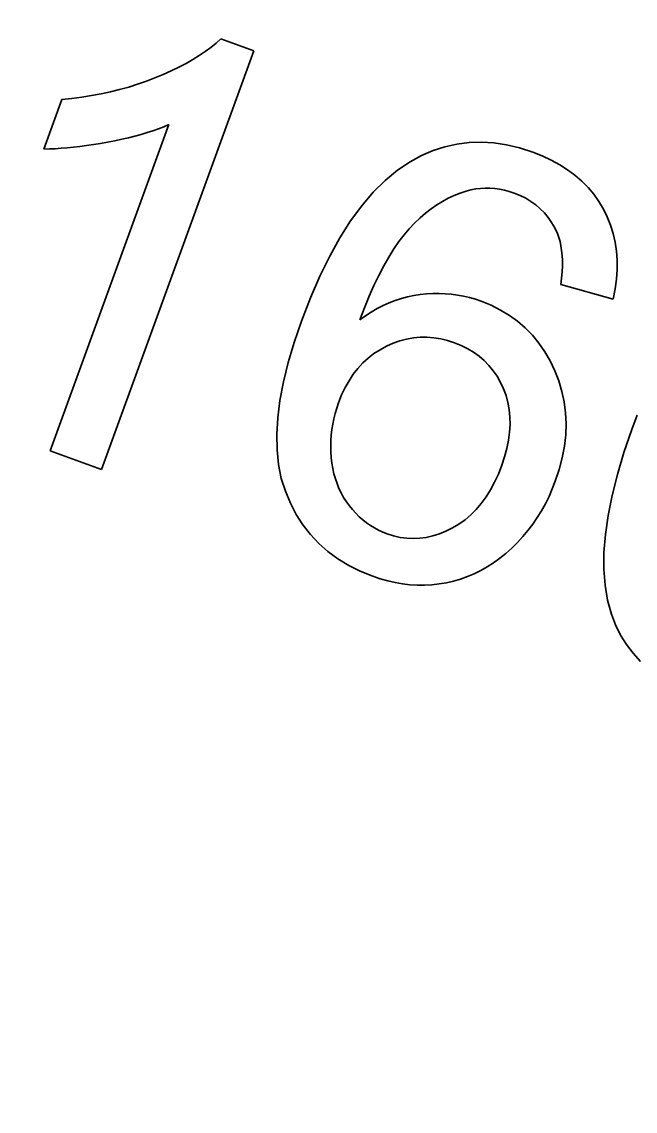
# Model space of a CAD drawing. Extents: x 0 to 297, y 0 to 210.
# Drawn here: x 233.83 to 237.28, y 131.63 to 137.76 of the extents above; entities that cross this region are included whole.
import ezdxf

# ---------------------------------------------------------------- set-up
doc = ezdxf.new("R2010")
doc.units = 0

msp = doc.modelspace()

# ---------------------------------------------------------------- linework, layer by layer
at = {"color": 7, "lineweight": 35, "ltscale": 0.000950945}
msp.add_line((234.8962, 137.619), (234.9256, 137.6431), dxfattribs=at)
at = {"color": 7, "lineweight": 35, "ltscale": 0.000919029}
msp.add_line((234.9256, 137.6431), (234.9528, 137.6678), dxfattribs=at)
at = {"color": 7, "lineweight": 35, "ltscale": 0.004945}
msp.add_line((234.9528, 137.6678), (235.1387, 137.6001), dxfattribs=at)
at = {"color": 7, "lineweight": 35, "ltscale": 0.062756}
msp.add_line((235.1387, 137.6001), (234.2802, 135.2413), dxfattribs=at)
at = {"color": 7, "lineweight": 35, "ltscale": 0.001059}
msp.add_line((234.7948, 137.5502), (234.8308, 137.5725), dxfattribs=at)
at = {"color": 7, "lineweight": 35, "ltscale": 0.001021}
for p, q in [((234.8308, 137.5725), (234.8646, 137.5955)), ((236.1043, 136.6848), (236.0735, 136.658))]:
    msp.add_line(p, q, dxfattribs=at)
at = {"color": 7, "lineweight": 35, "ltscale": 0.000984121}
msp.add_line((234.8646, 137.5955), (234.8962, 137.619), dxfattribs=at)
at = {"color": 7, "lineweight": 35, "ltscale": 0.001181}
msp.add_line((234.6738, 137.4865), (234.7163, 137.5072), dxfattribs=at)
at = {"color": 7, "lineweight": 35, "ltscale": 0.00114}
msp.add_line((234.7163, 137.5072), (234.7566, 137.5284), dxfattribs=at)
at = {"color": 7, "lineweight": 35, "ltscale": 0.001099}
msp.add_line((234.7566, 137.5284), (234.7948, 137.5502), dxfattribs=at)
at = {"color": 7, "lineweight": 35, "ltscale": 0.001296}
msp.add_line((234.5337, 137.4285), (234.5821, 137.447), dxfattribs=at)
at = {"color": 7, "lineweight": 35, "ltscale": 0.00127}
for p, q in [((234.5821, 137.447), (234.629, 137.4665)), ((235.9548, 136.5252), (235.9261, 136.4833))]:
    msp.add_line(p, q, dxfattribs=at)
at = {"color": 7, "lineweight": 35, "ltscale": 0.001225}
msp.add_line((234.629, 137.4665), (234.6738, 137.4865), dxfattribs=at)
at = {"color": 7, "lineweight": 35, "ltscale": 0.001325}
msp.add_line((234.3832, 137.3815), (234.4342, 137.3957), dxfattribs=at)
at = {"color": 7, "lineweight": 35, "ltscale": 0.001314}
msp.add_line((234.4342, 137.3957), (234.4844, 137.4114), dxfattribs=at)
at = {"color": 7, "lineweight": 35, "ltscale": 0.001304}
msp.add_line((234.4844, 137.4114), (234.5337, 137.4285), dxfattribs=at)
at = {"color": 7, "lineweight": 35, "ltscale": 0.007418}
msp.add_line((233.9573, 137.0465), (234.0587, 137.3253), dxfattribs=at)
at = {"color": 7, "lineweight": 35, "ltscale": 0.001414}
msp.add_line((234.0587, 137.3253), (234.115, 137.3312), dxfattribs=at)
at = {"color": 7, "lineweight": 35, "ltscale": 0.001395}
msp.add_line((234.115, 137.3312), (234.1704, 137.3385), dxfattribs=at)
at = {"color": 7, "lineweight": 35, "ltscale": 0.00138}
msp.add_line((234.1704, 137.3385), (234.2249, 137.3471), dxfattribs=at)
at = {"color": 7, "lineweight": 35, "ltscale": 0.001365}
msp.add_line((234.2249, 137.3471), (234.2785, 137.3571), dxfattribs=at)
at = {"color": 7, "lineweight": 35, "ltscale": 0.00135}
msp.add_line((234.2785, 137.3571), (234.3313, 137.3686), dxfattribs=at)
at = {"color": 7, "lineweight": 35, "ltscale": 0.001337}
msp.add_line((234.3313, 137.3686), (234.3832, 137.3815), dxfattribs=at)
at = {"color": 7, "lineweight": 35, "ltscale": 0.0489}
msp.add_line((233.9917, 135.3462), (234.6607, 137.1843), dxfattribs=at)
at = {"color": 7, "lineweight": 35, "ltscale": 0.000884882}
msp.add_line((234.5381, 137.1389), (234.5042, 137.1288), dxfattribs=at)
at = {"color": 7, "lineweight": 35, "ltscale": 0.000857465}
msp.add_line((234.5707, 137.1496), (234.5381, 137.1389), dxfattribs=at)
at = {"color": 7, "lineweight": 35, "ltscale": 0.000830324}
msp.add_line((234.602, 137.1606), (234.5707, 137.1496), dxfattribs=at)
at = {"color": 7, "lineweight": 35, "ltscale": 0.000804274}
msp.add_line((234.632, 137.1722), (234.602, 137.1606), dxfattribs=at)
at = {"color": 7, "lineweight": 35, "ltscale": 0.00077826}
msp.add_line((234.6607, 137.1843), (234.632, 137.1722), dxfattribs=at)
at = {"color": 7, "lineweight": 35, "ltscale": 0.000999967}
msp.add_line((234.2747, 137.0778), (234.2352, 137.0714), dxfattribs=at)
at = {"color": 7, "lineweight": 35, "ltscale": 0.001029}
for p, q in [((234.3152, 137.085), (234.2747, 137.0778)), ((234.3556, 137.0928), (234.3152, 137.085)), ((236.3019, 134.6241), (236.2624, 134.6126))]:
    msp.add_line(p, q, dxfattribs=at)
at = {"color": 7, "lineweight": 35, "ltscale": 0.000999035}
msp.add_line((234.3947, 137.1011), (234.3556, 137.0928), dxfattribs=at)
at = {"color": 7, "lineweight": 35, "ltscale": 0.000970225}
msp.add_line((234.4325, 137.1098), (234.3947, 137.1011), dxfattribs=at)
at = {"color": 7, "lineweight": 35, "ltscale": 0.000941486}
msp.add_line((234.469, 137.119), (234.4325, 137.1098), dxfattribs=at)
at = {"color": 7, "lineweight": 35, "ltscale": 0.000912513}
msp.add_line((234.5042, 137.1288), (234.469, 137.119), dxfattribs=at)
at = {"color": 7, "lineweight": 35, "ltscale": 0.001723}
for p, q in [((236.281, 137.0746), (236.3493, 137.0832)), ((235.4571, 134.8756), (235.4149, 134.9301))]:
    msp.add_line(p, q, dxfattribs=at)
at = {"color": 7, "lineweight": 35, "ltscale": 0.001738}
msp.add_line((236.3493, 137.0832), (236.4188, 137.0854), dxfattribs=at)
at = {"color": 7, "lineweight": 35, "ltscale": 0.001767}
msp.add_line((236.4188, 137.0854), (236.4894, 137.0811), dxfattribs=at)
at = {"color": 7, "lineweight": 35, "ltscale": 0.001812}
msp.add_line((236.4894, 137.0811), (236.561, 137.0702), dxfattribs=at)
at = {"color": 7, "lineweight": 35, "ltscale": 0.000776774}
msp.add_line((233.9883, 137.047), (233.9573, 137.0465), dxfattribs=at)
at = {"color": 7, "lineweight": 35, "ltscale": 0.000803618}
msp.add_line((234.0204, 137.0483), (233.9883, 137.047), dxfattribs=at)
at = {"color": 7, "lineweight": 35, "ltscale": 0.000830797}
msp.add_line((234.0536, 137.0503), (234.0204, 137.0483), dxfattribs=at)
at = {"color": 7, "lineweight": 35, "ltscale": 0.000857946}
msp.add_line((234.0878, 137.053), (234.0536, 137.0503), dxfattribs=at)
at = {"color": 7, "lineweight": 35, "ltscale": 0.000885552}
msp.add_line((234.1231, 137.0565), (234.0878, 137.053), dxfattribs=at)
at = {"color": 7, "lineweight": 35, "ltscale": 0.000914026}
msp.add_line((234.1594, 137.0607), (234.1231, 137.0565), dxfattribs=at)
at = {"color": 7, "lineweight": 35, "ltscale": 0.00094236}
msp.add_line((234.1968, 137.0657), (234.1594, 137.0607), dxfattribs=at)
at = {"color": 7, "lineweight": 35, "ltscale": 0.000971134}
msp.add_line((234.2352, 137.0714), (234.1968, 137.0657), dxfattribs=at)
at = {"color": 7, "lineweight": 35, "ltscale": 0.001774}
msp.add_line((236.0823, 137.0097), (236.1474, 137.0378), dxfattribs=at)
at = {"color": 7, "lineweight": 35, "ltscale": 0.001741}
msp.add_line((236.1474, 137.0378), (236.2136, 137.0595), dxfattribs=at)
at = {"color": 7, "lineweight": 35, "ltscale": 0.001725}
msp.add_line((236.2136, 137.0595), (236.281, 137.0746), dxfattribs=at)
at = {"color": 7, "lineweight": 35, "ltscale": 0.001868}
msp.add_line((236.561, 137.0702), (236.6337, 137.0529), dxfattribs=at)
at = {"color": 7, "lineweight": 35, "ltscale": 0.001939}
msp.add_line((236.6337, 137.0529), (236.7076, 137.0291), dxfattribs=at)
at = {"color": 7, "lineweight": 35, "ltscale": 0.001449}
msp.add_line((236.7076, 137.0291), (236.7614, 137.0077), dxfattribs=at)
at = {"color": 7, "lineweight": 35, "ltscale": 0.002159}
msp.add_line((235.9466, 136.9269), (236.0182, 136.9751), dxfattribs=at)
at = {"color": 7, "lineweight": 35, "ltscale": 0.00182}
msp.add_line((236.0182, 136.9751), (236.0823, 137.0097), dxfattribs=at)
at = {"color": 7, "lineweight": 35, "ltscale": 0.001401}
msp.add_line((236.7614, 137.0077), (236.8122, 136.9839), dxfattribs=at)
at = {"color": 7, "lineweight": 35, "ltscale": 0.001358}
msp.add_line((236.8122, 136.9839), (236.8598, 136.9578), dxfattribs=at)
at = {"color": 7, "lineweight": 35, "ltscale": 0.001321}
msp.add_line((236.8598, 136.9578), (236.9043, 136.9293), dxfattribs=at)
at = {"color": 7, "lineweight": 35, "ltscale": 0.002251}
msp.add_line((235.8772, 136.8695), (235.9466, 136.9269), dxfattribs=at)
at = {"color": 7, "lineweight": 35, "ltscale": 0.00129}
msp.add_line((236.9043, 136.9293), (236.9456, 136.8984), dxfattribs=at)
at = {"color": 7, "lineweight": 35, "ltscale": 0.001266}
msp.add_line((236.9456, 136.8984), (236.9838, 136.8652), dxfattribs=at)
at = {"color": 7, "lineweight": 35, "ltscale": 0.002364}
msp.add_line((235.8102, 136.8028), (235.8772, 136.8695), dxfattribs=at)
at = {"color": 7, "lineweight": 35, "ltscale": 0.001251}
msp.add_line((236.9838, 136.8652), (237.0189, 136.8295), dxfattribs=at)
at = {"color": 7, "lineweight": 35, "ltscale": 0.002495}
msp.add_line((235.7455, 136.7268), (235.8102, 136.8028), dxfattribs=at)
at = {"color": 7, "lineweight": 35, "ltscale": 0.000931667}
msp.add_line((236.2324, 136.7695), (236.1996, 136.7517), dxfattribs=at)
at = {"color": 7, "lineweight": 35, "ltscale": 0.000918799}
msp.add_line((236.2657, 136.7851), (236.2324, 136.7695), dxfattribs=at)
at = {"color": 7, "lineweight": 35, "ltscale": 0.000906441}
msp.add_line((236.2994, 136.7984), (236.2657, 136.7851), dxfattribs=at)
at = {"color": 7, "lineweight": 35, "ltscale": 0.000899821}
msp.add_line((236.3336, 136.8095), (236.2994, 136.7984), dxfattribs=at)
at = {"color": 7, "lineweight": 35, "ltscale": 0.000683845}
msp.add_line((236.3601, 136.8164), (236.3336, 136.8095), dxfattribs=at)
at = {"color": 7, "lineweight": 35, "ltscale": 0.000677518}
msp.add_line((236.3867, 136.8215), (236.3601, 136.8164), dxfattribs=at)
at = {"color": 7, "lineweight": 35, "ltscale": 0.000673253}
msp.add_line((236.4134, 136.8249), (236.3867, 136.8215), dxfattribs=at)
at = {"color": 7, "lineweight": 35, "ltscale": 0.000671708}
msp.add_line((236.4403, 136.8264), (236.4134, 136.8249), dxfattribs=at)
at = {"color": 7, "lineweight": 35, "ltscale": 0.0006737}
msp.add_line((236.4672, 136.8262), (236.4403, 136.8264), dxfattribs=at)
at = {"color": 7, "lineweight": 35, "ltscale": 0.000677781}
msp.add_line((236.4942, 136.8242), (236.4672, 136.8262), dxfattribs=at)
at = {"color": 7, "lineweight": 35, "ltscale": 0.000685953}
msp.add_line((236.5214, 136.8204), (236.4942, 136.8242), dxfattribs=at)
at = {"color": 7, "lineweight": 35, "ltscale": 0.000696508}
msp.add_line((236.5487, 136.8148), (236.5214, 136.8204), dxfattribs=at)
at = {"color": 7, "lineweight": 35, "ltscale": 0.000709193}
msp.add_line((236.5761, 136.8075), (236.5487, 136.8148), dxfattribs=at)
at = {"color": 7, "lineweight": 35, "ltscale": 0.000724271}
msp.add_line((236.6036, 136.7983), (236.5761, 136.8075), dxfattribs=at)
at = {"color": 7, "lineweight": 35, "ltscale": 0.000898369}
msp.add_line((236.6369, 136.7848), (236.6036, 136.7983), dxfattribs=at)
at = {"color": 7, "lineweight": 35, "ltscale": 0.00087483}
msp.add_line((236.6682, 136.7692), (236.6369, 136.7848), dxfattribs=at)
at = {"color": 7, "lineweight": 35, "ltscale": 0.00085578}
msp.add_line((236.6976, 136.7516), (236.6682, 136.7692), dxfattribs=at)
at = {"color": 7, "lineweight": 35, "ltscale": 0.001241}
for p, q in [((237.0189, 136.8295), (237.0508, 136.7915)), ((237.1275, 136.6637), (237.1461, 136.6176))]:
    msp.add_line(p, q, dxfattribs=at)
at = {"color": 7, "lineweight": 35, "ltscale": 0.00124}
for p, q in [((237.0508, 136.7915), (237.0796, 136.7511)), ((237.1461, 136.6176), (237.1609, 136.5703))]:
    msp.add_line(p, q, dxfattribs=at)
at = {"color": 7, "lineweight": 35, "ltscale": 0.00264}
msp.add_line((235.6832, 136.6416), (235.7455, 136.7268), dxfattribs=at)
at = {"color": 7, "lineweight": 35, "ltscale": 0.000995021}
msp.add_line((236.1356, 136.7093), (236.1043, 136.6848), dxfattribs=at)
at = {"color": 7, "lineweight": 35, "ltscale": 0.000970164}
msp.add_line((236.1674, 136.7316), (236.1356, 136.7093), dxfattribs=at)
at = {"color": 7, "lineweight": 35, "ltscale": 0.000950565}
msp.add_line((236.1996, 136.7517), (236.1674, 136.7316), dxfattribs=at)
at = {"color": 7, "lineweight": 35, "ltscale": 0.000842963}
msp.add_line((236.7249, 136.7318), (236.6976, 136.7516), dxfattribs=at)
at = {"color": 7, "lineweight": 35, "ltscale": 0.000835264}
msp.add_line((236.7502, 136.71), (236.7249, 136.7318), dxfattribs=at)
at = {"color": 7, "lineweight": 35, "ltscale": 0.000834892}
msp.add_line((236.7736, 136.6862), (236.7502, 136.71), dxfattribs=at)
at = {"color": 7, "lineweight": 35, "ltscale": 0.001248}
for p, q in [((237.0796, 136.7511), (237.1053, 136.7083)), ((237.1609, 136.5703), (237.1721, 136.5217))]:
    msp.add_line(p, q, dxfattribs=at)
at = {"color": 7, "lineweight": 35, "ltscale": 0.001247}
msp.add_line((237.1053, 136.7083), (237.1275, 136.6637), dxfattribs=at)
at = {"color": 7, "lineweight": 35, "ltscale": 0.00105}
msp.add_line((236.0735, 136.658), (236.0432, 136.6289), dxfattribs=at)
at = {"color": 7, "lineweight": 35, "ltscale": 0.000840342}
msp.add_line((236.795, 136.6602), (236.7736, 136.6862), dxfattribs=at)
at = {"color": 7, "lineweight": 35, "ltscale": 0.000851923}
msp.add_line((236.8143, 136.6322), (236.795, 136.6602), dxfattribs=at)
at = {"color": 7, "lineweight": 35, "ltscale": 0.002799}
for p, q in [((235.6231, 136.5471), (235.6832, 136.6416)), ((235.305, 135.7345), (235.3316, 135.8432))]:
    msp.add_line(p, q, dxfattribs=at)
at = {"color": 7, "lineweight": 35, "ltscale": 0.001131}
msp.add_line((236.0133, 136.5976), (235.9839, 136.5633), dxfattribs=at)
at = {"color": 7, "lineweight": 35, "ltscale": 0.001081}
for p, q in [((236.0432, 136.6289), (236.0133, 136.5976)), ((236.3591, 134.9857), (236.3896, 135.0164))]:
    msp.add_line(p, q, dxfattribs=at)
at = {"color": 7, "lineweight": 35, "ltscale": 0.000868773}
msp.add_line((236.8317, 136.6021), (236.8143, 136.6322), dxfattribs=at)
at = {"color": 7, "lineweight": 35, "ltscale": 0.000892018}
msp.add_line((236.8472, 136.5699), (236.8317, 136.6021), dxfattribs=at)
at = {"color": 7, "lineweight": 35, "ltscale": 0.002969}
msp.add_line((235.5654, 136.4433), (235.6231, 136.5471), dxfattribs=at)
at = {"color": 7, "lineweight": 35, "ltscale": 0.001198}
msp.add_line((235.9839, 136.5633), (235.9548, 136.5252), dxfattribs=at)
at = {"color": 7, "lineweight": 35, "ltscale": 0.000568066}
msp.add_line((236.855, 136.5486), (236.8472, 136.5699), dxfattribs=at)
at = {"color": 7, "lineweight": 35, "ltscale": 0.000595776}
msp.add_line((236.8615, 136.5257), (236.855, 136.5486), dxfattribs=at)
at = {"color": 7, "lineweight": 35, "ltscale": 0.000628537}
msp.add_line((236.8667, 136.5011), (236.8615, 136.5257), dxfattribs=at)
at = {"color": 7, "lineweight": 35, "ltscale": 0.001345}
msp.add_line((235.9261, 136.4833), (235.8976, 136.4376), dxfattribs=at)
at = {"color": 7, "lineweight": 35, "ltscale": 0.000662601}
msp.add_line((236.8706, 136.4749), (236.8667, 136.5011), dxfattribs=at)
at = {"color": 7, "lineweight": 35, "ltscale": 0.000698366}
msp.add_line((236.8732, 136.4471), (236.8706, 136.4749), dxfattribs=at)
at = {"color": 7, "lineweight": 35, "ltscale": 0.001264}
msp.add_line((237.1721, 136.5217), (237.1795, 136.4717), dxfattribs=at)
at = {"color": 7, "lineweight": 35, "ltscale": 0.001287}
msp.add_line((237.1795, 136.4717), (237.1833, 136.4203), dxfattribs=at)
at = {"color": 7, "lineweight": 35, "ltscale": 0.003147}
msp.add_line((235.51, 136.3302), (235.5654, 136.4433), dxfattribs=at)
at = {"color": 7, "lineweight": 35, "ltscale": 0.001422}
msp.add_line((235.8976, 136.4376), (235.8695, 136.3882), dxfattribs=at)
at = {"color": 7, "lineweight": 35, "ltscale": 0.000737298}
msp.add_line((236.8745, 136.4176), (236.8732, 136.4471), dxfattribs=at)
at = {"color": 7, "lineweight": 35, "ltscale": 0.000777056}
msp.add_line((236.8744, 136.3865), (236.8745, 136.4176), dxfattribs=at)
at = {"color": 7, "lineweight": 35, "ltscale": 0.001318}
msp.add_line((237.1833, 136.4203), (237.1833, 136.3676), dxfattribs=at)
at = {"color": 7, "lineweight": 35, "ltscale": 0.001501}
msp.add_line((235.8695, 136.3882), (235.8417, 136.3349), dxfattribs=at)
at = {"color": 7, "lineweight": 35, "ltscale": 0.000860548}
msp.add_line((236.8703, 136.3195), (236.873, 136.3538), dxfattribs=at)
at = {"color": 7, "lineweight": 35, "ltscale": 0.000818607}
msp.add_line((236.873, 136.3538), (236.8744, 136.3865), dxfattribs=at)
at = {"color": 7, "lineweight": 35, "ltscale": 0.001353}
msp.add_line((237.1833, 136.3676), (237.1797, 136.3136), dxfattribs=at)
at = {"color": 7, "lineweight": 35, "ltscale": 0.003333}
msp.add_line((235.457, 136.2079), (235.51, 136.3302), dxfattribs=at)
at = {"color": 7, "lineweight": 35, "ltscale": 0.001582}
msp.add_line((235.8417, 136.3349), (235.8143, 136.2779), dxfattribs=at)
at = {"color": 7, "lineweight": 35, "ltscale": 0.000904367}
msp.add_line((236.8663, 136.2835), (236.8703, 136.3195), dxfattribs=at)
at = {"color": 7, "lineweight": 35, "ltscale": 0.007655}
msp.add_line((237.1613, 136.2016), (236.8663, 136.2835), dxfattribs=at)
at = {"color": 7, "lineweight": 35, "ltscale": 0.001396}
msp.add_line((237.1797, 136.3136), (237.1724, 136.2583), dxfattribs=at)
at = {"color": 7, "lineweight": 35, "ltscale": 0.001748}
msp.add_line((235.7871, 136.2171), (235.7604, 136.1525), dxfattribs=at)
at = {"color": 7, "lineweight": 35, "ltscale": 0.001665}
msp.add_line((235.8143, 136.2779), (235.7871, 136.2171), dxfattribs=at)
at = {"color": 7, "lineweight": 35, "ltscale": 0.000899956}
msp.add_line((236.0036, 136.2142), (236.0389, 136.2215), dxfattribs=at)
at = {"color": 7, "lineweight": 35, "ltscale": 0.000898647}
msp.add_line((236.0389, 136.2215), (236.0744, 136.2269), dxfattribs=at)
at = {"color": 7, "lineweight": 35, "ltscale": 0.000894472}
msp.add_line((236.0744, 136.2269), (236.11, 136.2305), dxfattribs=at)
at = {"color": 7, "lineweight": 35, "ltscale": 0.000884832}
msp.add_line((236.11, 136.2305), (236.1453, 136.2325), dxfattribs=at)
at = {"color": 7, "lineweight": 35, "ltscale": 0.000875895}
msp.add_line((236.1453, 136.2325), (236.1804, 136.2328), dxfattribs=at)
at = {"color": 7, "lineweight": 35, "ltscale": 0.000870047}
msp.add_line((236.1804, 136.2328), (236.2151, 136.2314), dxfattribs=at)
at = {"color": 7, "lineweight": 35, "ltscale": 0.000865705}
msp.add_line((236.2151, 136.2314), (236.2496, 136.2285), dxfattribs=at)
at = {"color": 7, "lineweight": 35, "ltscale": 0.000864063}
msp.add_line((236.2496, 136.2285), (236.2839, 136.2239), dxfattribs=at)
at = {"color": 7, "lineweight": 35, "ltscale": 0.000863199}
msp.add_line((236.2839, 136.2239), (236.3179, 136.2176), dxfattribs=at)
at = {"color": 7, "lineweight": 35, "ltscale": 0.000865066}
msp.add_line((236.3179, 136.2176), (236.3515, 136.2097), dxfattribs=at)
at = {"color": 7, "lineweight": 35, "ltscale": 0.001444}
msp.add_line((237.1724, 136.2583), (237.1613, 136.2016), dxfattribs=at)
at = {"color": 7, "lineweight": 35, "ltscale": 0.003525}
msp.add_line((235.4062, 136.0764), (235.457, 136.2079), dxfattribs=at)
at = {"color": 7, "lineweight": 35, "ltscale": 0.000943639}
msp.add_line((235.8325, 136.1477), (235.8661, 136.1649), dxfattribs=at)
at = {"color": 7, "lineweight": 35, "ltscale": 0.000928814}
msp.add_line((235.8661, 136.1649), (235.9, 136.1802), dxfattribs=at)
at = {"color": 7, "lineweight": 35, "ltscale": 0.000918022}
msp.add_line((235.9, 136.1802), (235.9342, 136.1935), dxfattribs=at)
at = {"color": 7, "lineweight": 35, "ltscale": 0.00090921}
msp.add_line((235.9342, 136.1935), (235.9688, 136.2048), dxfattribs=at)
at = {"color": 7, "lineweight": 35, "ltscale": 0.00090248}
msp.add_line((235.9688, 136.2048), (236.0036, 136.2142), dxfattribs=at)
at = {"color": 7, "lineweight": 35, "ltscale": 0.000868983}
msp.add_line((236.3515, 136.2097), (236.385, 136.2001), dxfattribs=at)
at = {"color": 7, "lineweight": 35, "ltscale": 0.000874463}
msp.add_line((236.385, 136.2001), (236.4181, 136.1889), dxfattribs=at)
at = {"color": 7, "lineweight": 35, "ltscale": 0.001513}
msp.add_line((236.4181, 136.1889), (236.4742, 136.1661), dxfattribs=at)
at = {"color": 7, "lineweight": 35, "ltscale": 0.001476}
msp.add_line((236.4742, 136.1661), (236.527, 136.1397), dxfattribs=at)
at = {"color": 7, "lineweight": 35, "ltscale": 0.001834}
msp.add_line((235.7604, 136.1525), (235.7339, 136.0841), dxfattribs=at)
at = {"color": 7, "lineweight": 35, "ltscale": 0.000998605}
msp.add_line((235.7339, 136.0841), (235.7664, 136.1073), dxfattribs=at)
at = {"color": 7, "lineweight": 35, "ltscale": 0.000977826}
msp.add_line((235.7664, 136.1073), (235.7993, 136.1284), dxfattribs=at)
at = {"color": 7, "lineweight": 35, "ltscale": 0.000959335}
msp.add_line((235.7993, 136.1284), (235.8325, 136.1477), dxfattribs=at)
at = {"color": 7, "lineweight": 35, "ltscale": 0.001448}
msp.add_line((236.527, 136.1397), (236.5765, 136.1096), dxfattribs=at)
at = {"color": 7, "lineweight": 35, "ltscale": 0.001431}
msp.add_line((236.5765, 136.1096), (236.6228, 136.076), dxfattribs=at)
at = {"color": 7, "lineweight": 35, "ltscale": 0.00315}
msp.add_line((235.3654, 135.9572), (235.4062, 136.0764), dxfattribs=at)
at = {"color": 7, "lineweight": 35, "ltscale": 0.001423}
msp.add_line((236.6228, 136.076), (236.6658, 136.0387), dxfattribs=at)
at = {"color": 7, "lineweight": 35, "ltscale": 0.001427}
msp.add_line((236.6658, 136.0387), (236.7056, 135.9977), dxfattribs=at)
at = {"color": 7, "lineweight": 35, "ltscale": 0.000978778}
msp.add_line((235.998, 135.9755), (235.9602, 135.9655), dxfattribs=at)
at = {"color": 7, "lineweight": 35, "ltscale": 0.000966103}
msp.add_line((236.0361, 135.9823), (235.998, 135.9755), dxfattribs=at)
at = {"color": 7, "lineweight": 35, "ltscale": 0.000958982}
msp.add_line((236.0742, 135.9859), (236.0361, 135.9823), dxfattribs=at)
at = {"color": 7, "lineweight": 35, "ltscale": 0.00095867}
msp.add_line((236.1126, 135.9862), (236.0742, 135.9859), dxfattribs=at)
at = {"color": 7, "lineweight": 35, "ltscale": 0.000965963}
msp.add_line((236.1511, 135.9833), (236.1126, 135.9862), dxfattribs=at)
at = {"color": 7, "lineweight": 35, "ltscale": 0.000979169}
msp.add_line((236.1898, 135.9771), (236.1511, 135.9833), dxfattribs=at)
at = {"color": 7, "lineweight": 35, "ltscale": 0.000999066}
msp.add_line((236.2287, 135.9678), (236.1898, 135.9771), dxfattribs=at)
at = {"color": 7, "lineweight": 35, "ltscale": 0.001439}
msp.add_line((236.7056, 135.9977), (236.7421, 135.9532), dxfattribs=at)
at = {"color": 7, "lineweight": 35, "ltscale": 0.002972}
msp.add_line((235.3316, 135.8432), (235.3654, 135.9572), dxfattribs=at)
at = {"color": 7, "lineweight": 35, "ltscale": 0.001022}
msp.add_line((235.8485, 135.9162), (235.8142, 135.894), dxfattribs=at)
at = {"color": 7, "lineweight": 35, "ltscale": 0.001032}
for p, q in [((235.8849, 135.9357), (235.8485, 135.9162)), ((236.3059, 135.9397), (236.2677, 135.9552))]:
    msp.add_line(p, q, dxfattribs=at)
at = {"color": 7, "lineweight": 35, "ltscale": 0.001026}
msp.add_line((235.9225, 135.9522), (235.8849, 135.9357), dxfattribs=at)
at = {"color": 7, "lineweight": 35, "ltscale": 0.000999457}
msp.add_line((235.9602, 135.9655), (235.9225, 135.9522), dxfattribs=at)
at = {"color": 7, "lineweight": 35, "ltscale": 0.001025}
msp.add_line((236.2677, 135.9552), (236.2287, 135.9678), dxfattribs=at)
at = {"color": 7, "lineweight": 35, "ltscale": 0.001002}
for p, q in [((236.3418, 135.9218), (236.3059, 135.9397)), ((236.5435, 135.6959), (236.5266, 135.7323))]:
    msp.add_line(p, q, dxfattribs=at)
at = {"color": 7, "lineweight": 35, "ltscale": 0.000976678}
msp.add_line((236.3753, 135.9017), (236.3418, 135.9218), dxfattribs=at)
at = {"color": 7, "lineweight": 35, "ltscale": 0.001463}
msp.add_line((236.7421, 135.9532), (236.7753, 135.905), dxfattribs=at)
at = {"color": 7, "lineweight": 35, "ltscale": 0.001024}
for p, q in [((235.782, 135.869), (235.7518, 135.8413)), ((236.5757, 135.5784), (236.5683, 135.6187))]:
    msp.add_line(p, q, dxfattribs=at)
at = {"color": 7, "lineweight": 35, "ltscale": 0.001019}
msp.add_line((235.8142, 135.894), (235.782, 135.869), dxfattribs=at)
at = {"color": 7, "lineweight": 35, "ltscale": 0.000959413}
msp.add_line((236.4064, 135.8793), (236.3753, 135.9017), dxfattribs=at)
at = {"color": 7, "lineweight": 35, "ltscale": 0.000949461}
msp.add_line((236.4352, 135.8545), (236.4064, 135.8793), dxfattribs=at)
at = {"color": 7, "lineweight": 35, "ltscale": 0.000944977}
msp.add_line((236.4616, 135.8274), (236.4352, 135.8545), dxfattribs=at)
at = {"color": 7, "lineweight": 35, "ltscale": 0.001495}
msp.add_line((236.7753, 135.905), (236.8053, 135.8533), dxfattribs=at)
at = {"color": 7, "lineweight": 35, "ltscale": 0.001538}
msp.add_line((236.8053, 135.8533), (236.832, 135.7979), dxfattribs=at)
at = {"color": 7, "lineweight": 35, "ltscale": 0.001054}
msp.add_line((235.7238, 135.8108), (235.6978, 135.7776), dxfattribs=at)
at = {"color": 7, "lineweight": 35, "ltscale": 0.001035}
msp.add_line((235.7518, 135.8413), (235.7238, 135.8108), dxfattribs=at)
at = {"color": 7, "lineweight": 35, "ltscale": 0.000949925}
msp.add_line((236.4856, 135.798), (236.4616, 135.8274), dxfattribs=at)
at = {"color": 7, "lineweight": 35, "ltscale": 0.000959468}
msp.add_line((236.5073, 135.7663), (236.4856, 135.798), dxfattribs=at)
at = {"color": 7, "lineweight": 35, "ltscale": 0.00155}
msp.add_line((236.832, 135.7979), (236.8546, 135.7401), dxfattribs=at)
at = {"color": 7, "lineweight": 35, "ltscale": 0.002635}
msp.add_line((235.2853, 135.6309), (235.305, 135.7345), dxfattribs=at)
at = {"color": 7, "lineweight": 35, "ltscale": 0.00111}
msp.add_line((235.674, 135.7417), (235.6522, 135.703), dxfattribs=at)
at = {"color": 7, "lineweight": 35, "ltscale": 0.001078}
msp.add_line((235.6978, 135.7776), (235.674, 135.7417), dxfattribs=at)
at = {"color": 7, "lineweight": 35, "ltscale": 0.00097868}
msp.add_line((236.5266, 135.7323), (236.5073, 135.7663), dxfattribs=at)
at = {"color": 7, "lineweight": 35, "ltscale": 0.001534}
msp.add_line((236.8546, 135.7401), (236.8722, 135.6814), dxfattribs=at)
at = {"color": 7, "lineweight": 35, "ltscale": 0.001146}
msp.add_line((235.6522, 135.703), (235.6325, 135.6616), dxfattribs=at)
at = {"color": 7, "lineweight": 35, "ltscale": 0.001014}
msp.add_line((236.5576, 135.6579), (236.5435, 135.6959), dxfattribs=at)
at = {"color": 7, "lineweight": 35, "ltscale": 0.001526}
msp.add_line((236.8722, 135.6814), (236.8849, 135.6217), dxfattribs=at)
at = {"color": 7, "lineweight": 35, "ltscale": 0.002477}
msp.add_line((235.2728, 135.5326), (235.2853, 135.6309), dxfattribs=at)
at = {"color": 7, "lineweight": 35, "ltscale": 0.000789666}
msp.add_line((235.6149, 135.6175), (235.6047, 135.5876), dxfattribs=at)
at = {"color": 7, "lineweight": 35, "ltscale": 0.001189}
msp.add_line((235.6325, 135.6616), (235.6149, 135.6175), dxfattribs=at)
at = {"color": 7, "lineweight": 35, "ltscale": 0.001015}
msp.add_line((236.5683, 135.6187), (236.5576, 135.6579), dxfattribs=at)
at = {"color": 7, "lineweight": 35, "ltscale": 0.001531}
msp.add_line((236.8849, 135.6217), (236.8927, 135.5609), dxfattribs=at)
at = {"color": 7, "lineweight": 35, "ltscale": 0.000780785}
msp.add_line((235.5959, 135.5575), (235.5884, 135.5271), dxfattribs=at)
at = {"color": 7, "lineweight": 35, "ltscale": 0.000784272}
msp.add_line((235.6047, 135.5876), (235.5959, 135.5575), dxfattribs=at)
at = {"color": 7, "lineweight": 35, "ltscale": 0.00104}
msp.add_line((236.5798, 135.537), (236.5757, 135.5784), dxfattribs=at)
at = {"color": 7, "lineweight": 35, "ltscale": 0.001546}
msp.add_line((236.8927, 135.5609), (236.8954, 135.4991), dxfattribs=at)
at = {"color": 7, "lineweight": 35, "ltscale": 0.002174}
msp.add_line((237.2658, 135.4666), (237.2964, 135.548), dxfattribs=at)
at = {"color": 7, "lineweight": 35, "ltscale": 0.002332}
msp.add_line((235.2672, 135.4395), (235.2728, 135.5326), dxfattribs=at)
at = {"color": 7, "lineweight": 35, "ltscale": 0.000777328}
msp.add_line((235.5823, 135.4966), (235.5776, 135.4659), dxfattribs=at)
at = {"color": 7, "lineweight": 35, "ltscale": 0.000777675}
msp.add_line((235.5884, 135.5271), (235.5823, 135.4966), dxfattribs=at)
at = {"color": 7, "lineweight": 35, "ltscale": 0.001095}
for p, q in [((236.5778, 135.4508), (236.5804, 135.4945)), ((236.5567, 134.769), (236.5226, 134.7414))]:
    msp.add_line(p, q, dxfattribs=at)
at = {"color": 7, "lineweight": 35, "ltscale": 0.001063}
msp.add_line((236.5804, 135.4945), (236.5798, 135.537), dxfattribs=at)
at = {"color": 7, "lineweight": 35, "ltscale": 0.00157}
msp.add_line((236.8954, 135.4991), (236.8933, 135.4364), dxfattribs=at)
at = {"color": 7, "lineweight": 35, "ltscale": 0.002196}
msp.add_line((235.2687, 135.3517), (235.2672, 135.4395), dxfattribs=at)
at = {"color": 7, "lineweight": 35, "ltscale": 0.000780612}
msp.add_line((235.5742, 135.435), (235.5722, 135.4038), dxfattribs=at)
at = {"color": 7, "lineweight": 35, "ltscale": 0.00077778}
msp.add_line((235.5776, 135.4659), (235.5742, 135.435), dxfattribs=at)
at = {"color": 7, "lineweight": 35, "ltscale": 0.001129}
msp.add_line((236.5718, 135.406), (236.5778, 135.4508), dxfattribs=at)
at = {"color": 7, "lineweight": 35, "ltscale": 0.001605}
msp.add_line((236.8933, 135.4364), (236.8861, 135.3726), dxfattribs=at)
at = {"color": 7, "lineweight": 35, "ltscale": 0.003424}
msp.add_line((237.2213, 135.3371), (237.2658, 135.4666), dxfattribs=at)
at = {"color": 7, "lineweight": 35, "ltscale": 0.000783321}
msp.add_line((235.5722, 135.4038), (235.5716, 135.3725), dxfattribs=at)
at = {"color": 7, "lineweight": 35, "ltscale": 0.000788312}
msp.add_line((235.5716, 135.3725), (235.5723, 135.341), dxfattribs=at)
at = {"color": 7, "lineweight": 35, "ltscale": 0.001218}
msp.add_line((236.5497, 135.3131), (236.5624, 135.3601), dxfattribs=at)
at = {"color": 7, "lineweight": 35, "ltscale": 0.001171}
msp.add_line((236.5624, 135.3601), (236.5718, 135.406), dxfattribs=at)
at = {"color": 7, "lineweight": 35, "ltscale": 0.001647}
msp.add_line((236.8861, 135.3726), (236.874, 135.3078), dxfattribs=at)
at = {"color": 7, "lineweight": 35, "ltscale": 0.007674}
msp.add_line((234.2802, 135.2413), (233.9917, 135.3462), dxfattribs=at)
at = {"color": 7, "lineweight": 35, "ltscale": 0.002077}
msp.add_line((235.2773, 135.269), (235.2687, 135.3517), dxfattribs=at)
at = {"color": 7, "lineweight": 35, "ltscale": 0.000795863}
msp.add_line((235.5723, 135.341), (235.5743, 135.3092), dxfattribs=at)
at = {"color": 7, "lineweight": 35, "ltscale": 0.00078911}
msp.add_line((235.5743, 135.3092), (235.5778, 135.2778), dxfattribs=at)
at = {"color": 7, "lineweight": 35, "ltscale": 0.001269}
msp.add_line((236.5337, 135.2649), (236.5497, 135.3131), dxfattribs=at)
at = {"color": 7, "lineweight": 35, "ltscale": 0.001699}
msp.add_line((236.874, 135.3078), (236.8569, 135.242), dxfattribs=at)
at = {"color": 7, "lineweight": 35, "ltscale": 0.003233}
msp.add_line((237.1841, 135.2133), (237.2213, 135.3371), dxfattribs=at)
at = {"color": 7, "lineweight": 35, "ltscale": 0.001975}
msp.add_line((235.2929, 135.1916), (235.2773, 135.269), dxfattribs=at)
at = {"color": 7, "lineweight": 35, "ltscale": 0.000771564}
msp.add_line((235.5778, 135.2778), (235.5828, 135.2474), dxfattribs=at)
at = {"color": 7, "lineweight": 35, "ltscale": 0.000755494}
msp.add_line((235.5828, 135.2474), (235.5892, 135.2178), dxfattribs=at)
at = {"color": 7, "lineweight": 35, "ltscale": 0.00132}
msp.add_line((236.5143, 135.2158), (236.5337, 135.2649), dxfattribs=at)
at = {"color": 7, "lineweight": 35, "ltscale": 0.001758}
msp.add_line((236.8569, 135.242), (236.8349, 135.1752), dxfattribs=at)
at = {"color": 7, "lineweight": 35, "ltscale": 0.001893}
msp.add_line((235.3156, 135.1194), (235.2929, 135.1916), dxfattribs=at)
at = {"color": 7, "lineweight": 35, "ltscale": 0.00074162}
msp.add_line((235.5892, 135.2178), (235.5972, 135.1893), dxfattribs=at)
at = {"color": 7, "lineweight": 35, "ltscale": 0.000730919}
msp.add_line((235.5972, 135.1893), (235.6066, 135.1616), dxfattribs=at)
at = {"color": 7, "lineweight": 35, "ltscale": 0.001267}
msp.add_line((236.4931, 135.1698), (236.5143, 135.2158), dxfattribs=at)
at = {"color": 7, "lineweight": 35, "ltscale": 0.001169}
msp.add_line((236.8349, 135.1752), (236.818, 135.1316), dxfattribs=at)
at = {"color": 7, "lineweight": 35, "ltscale": 0.003047}
msp.add_line((237.1543, 135.0951), (237.1841, 135.2133), dxfattribs=at)
at = {"color": 7, "lineweight": 35, "ltscale": 0.00183}
msp.add_line((235.3441, 135.0519), (235.3156, 135.1194), dxfattribs=at)
at = {"color": 7, "lineweight": 35, "ltscale": 0.00072156}
msp.add_line((235.6066, 135.1616), (235.6175, 135.1348), dxfattribs=at)
at = {"color": 7, "lineweight": 35, "ltscale": 0.000714728}
msp.add_line((235.6175, 135.1348), (235.6299, 135.1091), dxfattribs=at)
at = {"color": 7, "lineweight": 35, "ltscale": 0.001176}
msp.add_line((236.4451, 135.0869), (236.47, 135.1268), dxfattribs=at)
at = {"color": 7, "lineweight": 35, "ltscale": 0.001219}
msp.add_line((236.47, 135.1268), (236.4931, 135.1698), dxfattribs=at)
at = {"color": 7, "lineweight": 35, "ltscale": 0.001154}
msp.add_line((236.818, 135.1316), (236.7994, 135.0894), dxfattribs=at)
at = {"color": 7, "lineweight": 35, "ltscale": 0.001781}
msp.add_line((235.3772, 134.9888), (235.3441, 135.0519), dxfattribs=at)
at = {"color": 7, "lineweight": 35, "ltscale": 0.000712614}
msp.add_line((235.6299, 135.1091), (235.6437, 135.0842), dxfattribs=at)
at = {"color": 7, "lineweight": 35, "ltscale": 0.000710461}
msp.add_line((235.6437, 135.0842), (235.6591, 135.0602), dxfattribs=at)
at = {"color": 7, "lineweight": 35, "ltscale": 0.000712488}
msp.add_line((235.6591, 135.0602), (235.6759, 135.0372), dxfattribs=at)
at = {"color": 7, "lineweight": 35, "ltscale": 0.001138}
msp.add_line((236.4183, 135.0501), (236.4451, 135.0869), dxfattribs=at)
at = {"color": 7, "lineweight": 35, "ltscale": 0.001143}
msp.add_line((236.7994, 135.0894), (236.7791, 135.0485), dxfattribs=at)
at = {"color": 7, "lineweight": 35, "ltscale": 0.002868}
msp.add_line((237.1318, 134.9826), (237.1543, 135.0951), dxfattribs=at)
at = {"color": 7, "lineweight": 35, "ltscale": 0.000707989}
msp.add_line((235.6759, 135.0372), (235.6938, 135.0153), dxfattribs=at)
at = {"color": 7, "lineweight": 35, "ltscale": 0.000693166}
msp.add_line((235.6938, 135.0153), (235.7125, 134.9948), dxfattribs=at)
at = {"color": 7, "lineweight": 35, "ltscale": 0.000682724}
msp.add_line((235.7125, 134.9948), (235.7319, 134.9756), dxfattribs=at)
at = {"color": 7, "lineweight": 35, "ltscale": 0.001106}
msp.add_line((236.3896, 135.0164), (236.4183, 135.0501), dxfattribs=at)
at = {"color": 7, "lineweight": 35, "ltscale": 0.001125}
msp.add_line((236.7571, 135.0089), (236.7335, 134.9706), dxfattribs=at)
at = {"color": 7, "lineweight": 35, "ltscale": 0.001132}
msp.add_line((236.7791, 135.0485), (236.7571, 135.0089), dxfattribs=at)
at = {"color": 7, "lineweight": 35, "ltscale": 0.001745}
msp.add_line((235.4149, 134.9301), (235.3772, 134.9888), dxfattribs=at)
at = {"color": 7, "lineweight": 35, "ltscale": 0.000673155}
msp.add_line((235.7319, 134.9756), (235.7521, 134.9578), dxfattribs=at)
at = {"color": 7, "lineweight": 35, "ltscale": 0.000665177}
msp.add_line((235.7521, 134.9578), (235.773, 134.9413), dxfattribs=at)
at = {"color": 7, "lineweight": 35, "ltscale": 0.000660995}
msp.add_line((235.773, 134.9413), (235.7946, 134.9262), dxfattribs=at)
at = {"color": 7, "lineweight": 35, "ltscale": 0.001049}
msp.add_line((236.2564, 134.9121), (236.2925, 134.9336), dxfattribs=at)
at = {"color": 7, "lineweight": 35, "ltscale": 0.001053}
msp.add_line((236.2925, 134.9336), (236.3267, 134.9581), dxfattribs=at)
at = {"color": 7, "lineweight": 35, "ltscale": 0.001064}
msp.add_line((236.3267, 134.9581), (236.3591, 134.9857), dxfattribs=at)
at = {"color": 7, "lineweight": 35, "ltscale": 0.001118}
msp.add_line((236.7081, 134.9336), (236.6811, 134.8979), dxfattribs=at)
at = {"color": 7, "lineweight": 35, "ltscale": 0.001121}
for p, q in [((236.7335, 134.9706), (236.7081, 134.9336)), ((236.6524, 134.8636), (236.622, 134.8306))]:
    msp.add_line(p, q, dxfattribs=at)
at = {"color": 7, "lineweight": 35, "ltscale": 0.002697}
msp.add_line((237.1166, 134.8758), (237.1318, 134.9826), dxfattribs=at)
at = {"color": 7, "lineweight": 35, "ltscale": 0.001715}
msp.add_line((235.504, 134.8255), (235.4571, 134.8756), dxfattribs=at)
at = {"color": 7, "lineweight": 35, "ltscale": 0.000657536}
msp.add_line((235.7946, 134.9262), (235.817, 134.9124), dxfattribs=at)
at = {"color": 7, "lineweight": 35, "ltscale": 0.000656916}
msp.add_line((235.817, 134.9124), (235.8402, 134.8999), dxfattribs=at)
at = {"color": 7, "lineweight": 35, "ltscale": 0.000658592}
msp.add_line((235.8402, 134.8999), (235.8641, 134.8888), dxfattribs=at)
at = {"color": 7, "lineweight": 35, "ltscale": 0.000662471}
msp.add_line((235.8641, 134.8888), (235.8887, 134.879), dxfattribs=at)
at = {"color": 7, "lineweight": 35, "ltscale": 0.000958995}
msp.add_line((235.8887, 134.879), (235.9252, 134.8674), dxfattribs=at)
at = {"color": 7, "lineweight": 35, "ltscale": 0.000938921}
msp.add_line((235.9252, 134.8674), (235.9619, 134.8591), dxfattribs=at)
at = {"color": 7, "lineweight": 35, "ltscale": 0.000943589}
msp.add_line((236.1088, 134.859), (236.1456, 134.8673), dxfattribs=at)
at = {"color": 7, "lineweight": 35, "ltscale": 0.000966997}
msp.add_line((236.1456, 134.8673), (236.1825, 134.8789), dxfattribs=at)
at = {"color": 7, "lineweight": 35, "ltscale": 0.00099619}
msp.add_line((236.1825, 134.8789), (236.2194, 134.8939), dxfattribs=at)
at = {"color": 7, "lineweight": 35, "ltscale": 0.001031}
for p, q in [((236.2194, 134.8939), (236.2564, 134.9121)), ((236.0993, 134.5898), (236.0581, 134.5899))]:
    msp.add_line(p, q, dxfattribs=at)
at = {"color": 7, "lineweight": 35, "ltscale": 0.001119}
for p, q in [((236.6811, 134.8979), (236.6524, 134.8636)), ((236.59, 134.7989), (236.5567, 134.769))]:
    msp.add_line(p, q, dxfattribs=at)
at = {"color": 7, "lineweight": 35, "ltscale": 0.002536}
msp.add_line((237.1087, 134.7747), (237.1166, 134.8758), dxfattribs=at)
at = {"color": 7, "lineweight": 35, "ltscale": 0.001722}
msp.add_line((235.5555, 134.7798), (235.504, 134.8255), dxfattribs=at)
at = {"color": 7, "lineweight": 35, "ltscale": 0.000925172}
msp.add_line((235.9619, 134.8591), (235.9985, 134.8541), dxfattribs=at)
at = {"color": 7, "lineweight": 35, "ltscale": 0.000917995}
msp.add_line((235.9985, 134.8541), (236.0352, 134.8524), dxfattribs=at)
at = {"color": 7, "lineweight": 35, "ltscale": 0.000919867}
msp.add_line((236.0352, 134.8524), (236.072, 134.854), dxfattribs=at)
at = {"color": 7, "lineweight": 35, "ltscale": 0.000928471}
msp.add_line((236.072, 134.854), (236.1088, 134.859), dxfattribs=at)
at = {"color": 7, "lineweight": 35, "ltscale": 0.001127}
msp.add_line((236.622, 134.8306), (236.59, 134.7989), dxfattribs=at)
at = {"color": 7, "lineweight": 35, "ltscale": 0.001742}
msp.add_line((235.6115, 134.7383), (235.5555, 134.7798), dxfattribs=at)
at = {"color": 7, "lineweight": 35, "ltscale": 0.002387}
msp.add_line((237.1082, 134.6792), (237.1087, 134.7747), dxfattribs=at)
at = {"color": 7, "lineweight": 35, "ltscale": 0.001777}
msp.add_line((235.6721, 134.7013), (235.6115, 134.7383), dxfattribs=at)
at = {"color": 7, "lineweight": 35, "ltscale": 0.001825}
msp.add_line((235.7374, 134.6685), (235.6721, 134.7013), dxfattribs=at)
at = {"color": 7, "lineweight": 35, "ltscale": 0.001047}
for p, q in [((236.4522, 134.6931), (236.4158, 134.6724)), ((236.0167, 134.5924), (235.9751, 134.5973))]:
    msp.add_line(p, q, dxfattribs=at)
at = {"color": 7, "lineweight": 35, "ltscale": 0.00106}
msp.add_line((236.4878, 134.7161), (236.4522, 134.6931), dxfattribs=at)
at = {"color": 7, "lineweight": 35, "ltscale": 0.001076}
msp.add_line((236.5226, 134.7414), (236.4878, 134.7161), dxfattribs=at)
at = {"color": 7, "lineweight": 35, "ltscale": 0.001884}
msp.add_line((235.8072, 134.6401), (235.7374, 134.6685), dxfattribs=at)
at = {"color": 7, "lineweight": 35, "ltscale": 0.001113}
msp.add_line((235.8494, 134.6259), (235.8072, 134.6401), dxfattribs=at)
at = {"color": 7, "lineweight": 35, "ltscale": 0.001093}
msp.add_line((235.8915, 134.614), (235.8494, 134.6259), dxfattribs=at)
at = {"color": 7, "lineweight": 35, "ltscale": 0.001028}
for p, q in [((236.3407, 134.6379), (236.3019, 134.6241)), ((236.1404, 134.592), (236.0993, 134.5898))]:
    msp.add_line(p, q, dxfattribs=at)
at = {"color": 7, "lineweight": 35, "ltscale": 0.00103}
for p, q in [((236.3786, 134.654), (236.3407, 134.6379)), ((236.1814, 134.5965), (236.1404, 134.592))]:
    msp.add_line(p, q, dxfattribs=at)
at = {"color": 7, "lineweight": 35, "ltscale": 0.001037}
for p, q in [((236.4158, 134.6724), (236.3786, 134.654)), ((236.0581, 134.5899), (236.0167, 134.5924))]:
    msp.add_line(p, q, dxfattribs=at)
at = {"color": 7, "lineweight": 35, "ltscale": 0.00225}
msp.add_line((237.115, 134.5895), (237.1082, 134.6792), dxfattribs=at)
at = {"color": 7, "lineweight": 35, "ltscale": 0.001074}
msp.add_line((235.9334, 134.6045), (235.8915, 134.614), dxfattribs=at)
at = {"color": 7, "lineweight": 35, "ltscale": 0.001058}
msp.add_line((235.9751, 134.5973), (235.9334, 134.6045), dxfattribs=at)
at = {"color": 7, "lineweight": 35, "ltscale": 0.001033}
for p, q in [((236.2221, 134.6034), (236.1814, 134.5965)), ((236.2624, 134.6126), (236.2221, 134.6034))]:
    msp.add_line(p, q, dxfattribs=at)
at = {"color": 7, "lineweight": 35, "ltscale": 0.002132}
msp.add_line((237.1291, 134.5054), (237.115, 134.5895), dxfattribs=at)
at = {"color": 7, "lineweight": 35, "ltscale": 0.002032}
msp.add_line((237.1506, 134.427), (237.1291, 134.5054), dxfattribs=at)
at = {"color": 7, "lineweight": 35, "ltscale": 0.001632}
msp.add_line((237.174, 134.3661), (237.1506, 134.427), dxfattribs=at)
at = {"color": 7, "lineweight": 35, "ltscale": 0.001591}
msp.add_line((237.2021, 134.3089), (237.174, 134.3661), dxfattribs=at)
at = {"color": 7, "lineweight": 35, "ltscale": 0.001564}
msp.add_line((237.2348, 134.2556), (237.2021, 134.3089), dxfattribs=at)
at = {"color": 7, "lineweight": 35, "ltscale": 0.001552}
msp.add_line((237.2723, 134.2061), (237.2348, 134.2556), dxfattribs=at)
at = {"color": 7, "lineweight": 35, "ltscale": 0.001554}
msp.add_line((237.3145, 134.1604), (237.2723, 134.2061), dxfattribs=at)
at = {"color": 7, "lineweight": 35}
msp.add_circle((222.9007, 98.5005), 42.5, dxfattribs=at)

doc.saveas('drawing.dxf')
